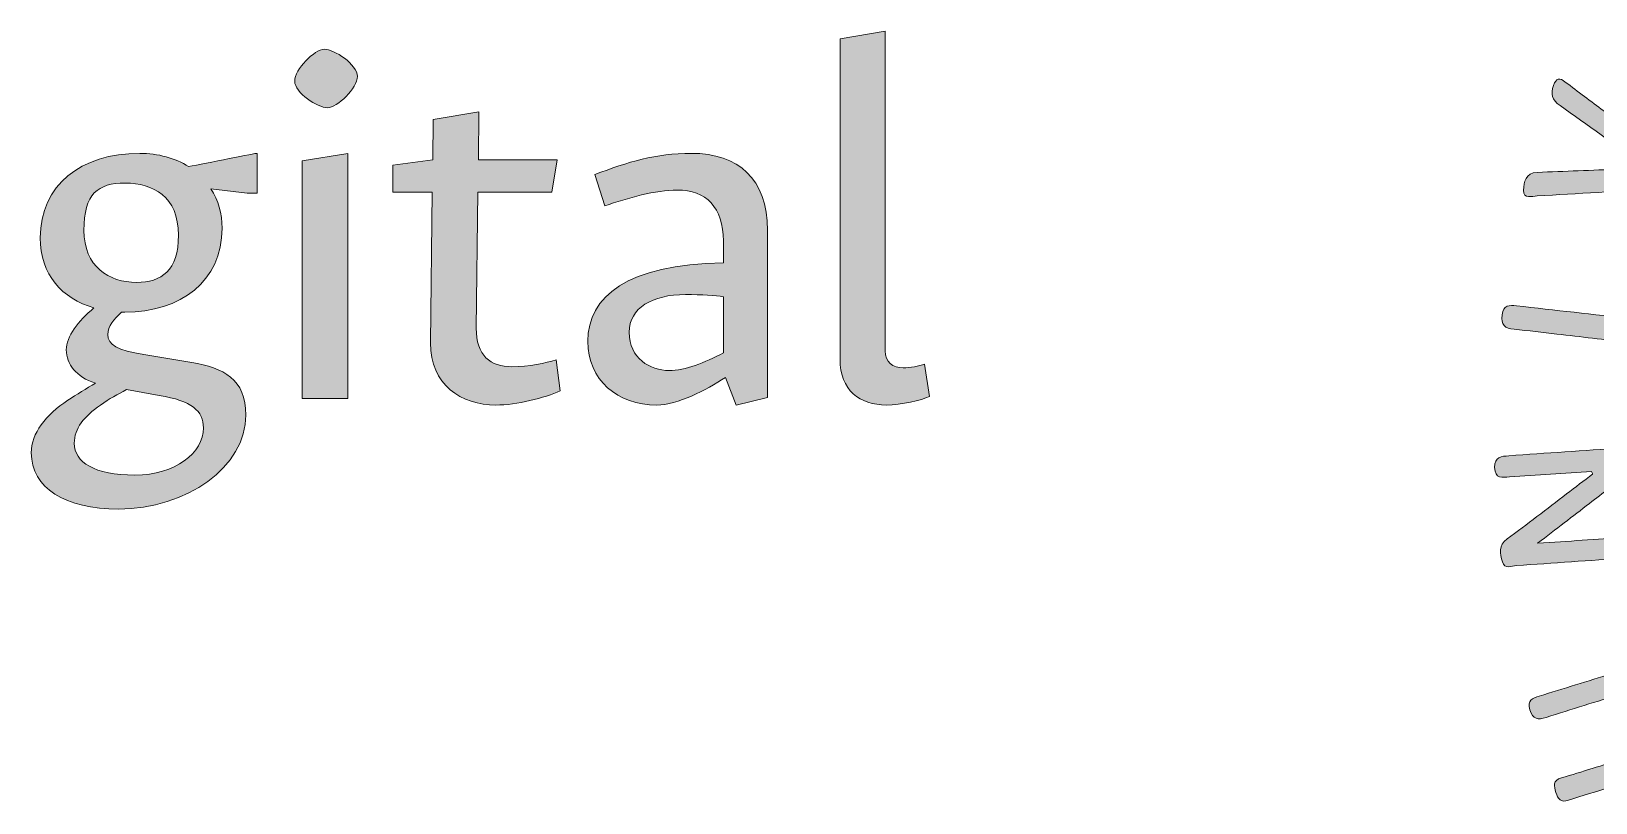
# Model space of a CAD drawing. Header units: inches. Extents: x 5 to 205, y -289 to -24.
# Drawn here: x 92.73 to 100, y -73.97 to -70.38 of the extents above; entities that cross this region are included whole.
import ezdxf

# ---------------------------------------------------------------- set-up
doc = ezdxf.new("R2010")
doc.units = ezdxf.units.IN
doc.header["$MEASUREMENT"] = 0
doc.layers.add('Capa 1', color=7, linetype='Continuous')

# ---------------------------------------------------------------- blocks, each defined once
blk = doc.blocks.new('block 15')
at = {"layer": 'Capa 1', "true_color": 0x201815}
h = blk.add_hatch(color=250, dxfattribs=at)
h.dxf.hatch_style = 2
edge = h.paths.add_edge_path()
edge.add_spline(control_points=[(96.9023, -72.0762), (96.8652, -72.0934), (96.7714, -72.1157), (96.7023, -72.1157), (96.5786, -72.1157), (96.4873, -72.0466), (96.4873, -71.9033), (96.4873, -71.9033), (96.4873, -70.4109), (96.4873, -70.4109), (96.4873, -70.4109), (96.6973, -70.3762), (96.6973, -70.3762), (96.6973, -70.3762), (96.6973, -71.8637), (96.6973, -71.8637), (96.6973, -71.9155), (96.7319, -71.9427), (96.7813, -71.9427), (96.811, -71.9427), (96.8554, -71.9353), (96.88, -71.9255), (96.88, -71.9255), (96.9023, -72.0762), (96.9023, -72.0762)], knot_values=[0, 0, 0, 0, 1, 1, 1, 2, 2, 2, 3, 3, 3, 4, 4, 4, 5, 5, 5, 6, 6, 6, 7, 7, 7, 8, 8, 8, 8], degree=3, periodic=1)
h = blk.add_hatch(color=250, dxfattribs=at)
h.dxf.hatch_style = 2
edge = h.paths.add_edge_path()
edge.add_spline(control_points=[(94.0895, -70.4603), (94.134, -70.4603), (94.2427, -70.5294), (94.2427, -70.5862), (94.2427, -70.6406), (94.1488, -70.7321), (94.1043, -70.7321), (94.0575, -70.7321), (93.9512, -70.6629), (93.9512, -70.6084), (93.9512, -70.5542), (94.0427, -70.4603), (94.0895, -70.4603)], knot_values=[0, 0, 0, 0, 1, 1, 1, 2, 2, 2, 3, 3, 3, 4, 4, 4, 4], degree=3, periodic=1)
h.paths.add_polyline_path([(94.1982, -70.9445), (94.1982, -72.086), (93.9858, -72.086), (93.9858, -70.9791)])
h = blk.add_hatch(color=250, dxfattribs=at)
h.dxf.hatch_style = 2
edge = h.paths.add_edge_path()
edge.add_spline(control_points=[(94.8872, -72.1157), (94.7267, -72.1157), (94.581, -72.0218), (94.5834, -71.8266), (94.5834, -71.8266), (94.5908, -71.1249), (94.5908, -71.1249), (94.5908, -71.1249), (94.4078, -71.1249), (94.4078, -71.1249), (94.4078, -71.1249), (94.4078, -70.9989), (94.4078, -70.9989), (94.4078, -70.9989), (94.5932, -70.9741), (94.5932, -70.9741), (94.5932, -70.9741), (94.5958, -70.7864), (94.5958, -70.7864), (94.5958, -70.7864), (94.8082, -70.7518), (94.8082, -70.7518), (94.8082, -70.7518), (94.8058, -70.9741), (94.8058, -70.9741), (94.8058, -70.9741), (95.1715, -70.9741), (95.1715, -70.9741), (95.1715, -70.9741), (95.1466, -71.1249), (95.1466, -71.1249), (95.1466, -71.1249), (94.8032, -71.1249), (94.8032, -71.1249), (94.8032, -71.1249), (94.7958, -71.7574), (94.7958, -71.7574), (94.7934, -71.8859), (94.8626, -71.9377), (94.9613, -71.9377), (95.0404, -71.9377), (95.1194, -71.9205), (95.1665, -71.9057), (95.1665, -71.9057), (95.1863, -72.049), (95.1863, -72.049), (95.1146, -72.0836), (94.9811, -72.1157), (94.8872, -72.1157)], knot_values=[0, 0, 0, 0, 1, 1, 1, 2, 2, 2, 3, 3, 3, 4, 4, 4, 5, 5, 5, 6, 6, 6, 7, 7, 7, 8, 8, 8, 9, 9, 9, 10, 10, 10, 11, 11, 11, 12, 12, 12, 13, 13, 13, 14, 14, 14, 15, 15, 15, 16, 16, 16, 16], degree=3, periodic=1)
h = blk.add_hatch(color=250, dxfattribs=at)
h.dxf.hatch_style = 2
edge = h.paths.add_edge_path()
edge.add_spline(control_points=[(93.1316, -72.5999), (92.8846, -72.5999), (92.7265, -72.5012), (92.7265, -72.338), (92.7265, -72.2466), (92.7931, -72.1627), (92.8968, -72.0934), (92.9364, -72.0662), (92.9833, -72.039), (93.0253, -72.0144), (92.9339, -71.9848), (92.8894, -71.9255), (92.8894, -71.8587), (92.8894, -71.797), (92.9439, -71.7253), (93.0179, -71.6635), (92.8698, -71.6215), (92.7683, -71.508), (92.7683, -71.3374), (92.7683, -71.0928), (92.9563, -70.9445), (93.2305, -70.9445), (93.317, -70.9445), (93.396, -70.9667), (93.4577, -71.0063), (93.5368, -70.9915), (93.7765, -70.9421), (93.7765, -70.9445), (93.7765, -70.9445), (93.7765, -71.1299), (93.7765, -71.1299), (93.7765, -71.1299), (93.7295, -71.1299), (93.7295, -71.1299), (93.7295, -71.1299), (93.5616, -71.11), (93.5616, -71.11), (93.5962, -71.1619), (93.6134, -71.2237), (93.6134, -71.293), (93.6134, -71.54), (93.4207, -71.6833), (93.1612, -71.6833), (93.1562, -71.6833), (93.1514, -71.6833), (93.1464, -71.6833), (93.1118, -71.7153), (93.0822, -71.75), (93.0822, -71.787), (93.0822, -71.8364), (93.1266, -71.8612), (93.2501, -71.8809), (93.2501, -71.8809), (93.4725, -71.9181), (93.4725, -71.9181), (93.6184, -71.9427), (93.7245, -71.9946), (93.7245, -72.1627), (93.7245, -72.4023), (93.4503, -72.5999), (93.1316, -72.5999)], knot_values=[0, 0, 0, 0, 1, 1, 1, 2, 2, 2, 3, 3, 3, 4, 4, 4, 5, 5, 5, 6, 6, 6, 7, 7, 7, 8, 8, 8, 9, 9, 9, 10, 10, 10, 11, 11, 11, 12, 12, 12, 13, 13, 13, 14, 14, 14, 15, 15, 15, 16, 16, 16, 17, 17, 17, 18, 18, 18, 19, 19, 19, 20, 20, 20, 20], degree=3, periodic=1)
edge = h.paths.add_edge_path()
edge.add_spline(control_points=[(93.5269, -72.2219), (93.5269, -72.1429), (93.4725, -72.0959), (93.3218, -72.0712), (93.3218, -72.0712), (93.1686, -72.044), (93.1686, -72.044), (93.1292, -72.0662), (93.0896, -72.086), (93.0476, -72.1157), (92.9711, -72.1701), (92.9265, -72.2244), (92.9265, -72.2936), (92.9265, -72.3825), (93.0203, -72.4417), (93.2083, -72.4417), (93.396, -72.4417), (93.5269, -72.338), (93.5269, -72.2219)], knot_values=[0, 0, 0, 0, 1, 1, 1, 2, 2, 2, 3, 3, 3, 4, 4, 4, 5, 5, 5, 6, 6, 6, 6], degree=3, periodic=1)
edge = h.paths.add_edge_path()
edge.add_spline(control_points=[(93.1637, -71.0828), (93.0353, -71.0828), (92.9711, -71.1323), (92.9711, -71.3028), (92.9711, -71.4707), (93.0872, -71.545), (93.2157, -71.545), (93.3318, -71.545), (93.4108, -71.4906), (93.4108, -71.325), (93.4108, -71.1447), (93.2922, -71.0828), (93.1637, -71.0828)], knot_values=[0, 0, 0, 0, 1, 1, 1, 2, 2, 2, 3, 3, 3, 4, 4, 4, 4], degree=3, periodic=1)
h = blk.add_hatch(color=250, dxfattribs=at)
h.dxf.hatch_style = 2
edge = h.paths.add_edge_path()
edge.add_spline(control_points=[(95.9542, -71.9872), (95.8627, -72.0466), (95.7318, -72.1157), (95.6355, -72.1157), (95.4526, -72.1157), (95.3143, -71.9996), (95.3143, -71.8192), (95.3143, -71.6116), (95.497, -71.4609), (95.9444, -71.4535), (95.9444, -71.4535), (95.9444, -71.3522), (95.9444, -71.3522), (95.9444, -71.1965), (95.8653, -71.115), (95.7294, -71.115), (95.6305, -71.115), (95.4996, -71.1521), (95.3933, -71.1891), (95.3933, -71.1891), (95.3465, -71.0434), (95.3465, -71.0434), (95.502, -70.9841), (95.6281, -70.9445), (95.796, -70.9445), (96.0134, -70.9445), (96.1493, -71.0606), (96.1493, -71.3028), (96.1493, -71.3028), (96.1493, -72.081), (96.1493, -72.081), (96.1493, -72.081), (96.0036, -72.1157), (96.0036, -72.1157), (96.0036, -72.1157), (95.9542, -71.9872), (95.9542, -71.9872)], knot_values=[0, 0, 0, 0, 1, 1, 1, 2, 2, 2, 3, 3, 3, 4, 4, 4, 5, 5, 5, 6, 6, 6, 7, 7, 7, 8, 8, 8, 9, 9, 9, 10, 10, 10, 11, 11, 11, 12, 12, 12, 12], degree=3, periodic=1)
edge = h.paths.add_edge_path()
edge.add_spline(control_points=[(95.9444, -71.8735), (95.9444, -71.8735), (95.9444, -71.6116), (95.9444, -71.6116), (95.9073, -71.6067), (95.8455, -71.6018), (95.7688, -71.6018), (95.6133, -71.6018), (95.507, -71.6635), (95.507, -71.7772), (95.507, -71.8983), (95.6033, -71.9551), (95.6924, -71.9551), (95.7664, -71.9551), (95.8579, -71.9181), (95.9444, -71.8735)], knot_values=[0, 0, 0, 0, 1, 1, 1, 2, 2, 2, 3, 3, 3, 4, 4, 4, 5, 5, 5, 5], degree=3, periodic=1)
at = {"layer": 'Capa 1', "lineweight": 0}
blk.add_lwpolyline([(94.1982, -70.9445), (94.1982, -72.086), (93.9858, -72.086), (93.9858, -70.9791), (94.1982, -70.9445)], dxfattribs=at)
for points, knots in [([(96.9023, -72.0762), (96.8652, -72.0934), (96.7714, -72.1157), (96.7023, -72.1157), (96.5786, -72.1157), (96.4873, -72.0466), (96.4873, -71.9033), (96.4873, -71.9033), (96.4873, -70.4109), (96.4873, -70.4109), (96.4873, -70.4109), (96.6973, -70.3762), (96.6973, -70.3762), (96.6973, -70.3762), (96.6973, -71.8637), (96.6973, -71.8637), (96.6973, -71.9155), (96.7319, -71.9427), (96.7813, -71.9427), (96.811, -71.9427), (96.8554, -71.9353), (96.88, -71.9255), (96.88, -71.9255), (96.9023, -72.0762), (96.9023, -72.0762)], [0, 0, 0, 0, 1, 1, 1, 2, 2, 2, 3, 3, 3, 4, 4, 4, 5, 5, 5, 6, 6, 6, 7, 7, 7, 8, 8, 8, 8]), ([(94.0895, -70.4603), (94.134, -70.4603), (94.2427, -70.5294), (94.2427, -70.5862), (94.2427, -70.6406), (94.1488, -70.7321), (94.1043, -70.7321), (94.0575, -70.7321), (93.9512, -70.6629), (93.9512, -70.6084), (93.9512, -70.5542), (94.0427, -70.4603), (94.0895, -70.4603)], [0, 0, 0, 0, 1, 1, 1, 2, 2, 2, 3, 3, 3, 4, 4, 4, 4]), ([(94.8872, -72.1157), (94.7267, -72.1157), (94.581, -72.0218), (94.5834, -71.8266), (94.5834, -71.8266), (94.5908, -71.1249), (94.5908, -71.1249), (94.5908, -71.1249), (94.4078, -71.1249), (94.4078, -71.1249), (94.4078, -71.1249), (94.4078, -70.9989), (94.4078, -70.9989), (94.4078, -70.9989), (94.5932, -70.9741), (94.5932, -70.9741), (94.5932, -70.9741), (94.5958, -70.7864), (94.5958, -70.7864), (94.5958, -70.7864), (94.8082, -70.7518), (94.8082, -70.7518), (94.8082, -70.7518), (94.8058, -70.9741), (94.8058, -70.9741), (94.8058, -70.9741), (95.1715, -70.9741), (95.1715, -70.9741), (95.1715, -70.9741), (95.1466, -71.1249), (95.1466, -71.1249), (95.1466, -71.1249), (94.8032, -71.1249), (94.8032, -71.1249), (94.8032, -71.1249), (94.7958, -71.7574), (94.7958, -71.7574), (94.7934, -71.8859), (94.8626, -71.9377), (94.9613, -71.9377), (95.0404, -71.9377), (95.1194, -71.9205), (95.1665, -71.9057), (95.1665, -71.9057), (95.1863, -72.049), (95.1863, -72.049), (95.1146, -72.0836), (94.9811, -72.1157), (94.8872, -72.1157)], [0, 0, 0, 0, 1, 1, 1, 2, 2, 2, 3, 3, 3, 4, 4, 4, 5, 5, 5, 6, 6, 6, 7, 7, 7, 8, 8, 8, 9, 9, 9, 10, 10, 10, 11, 11, 11, 12, 12, 12, 13, 13, 13, 14, 14, 14, 15, 15, 15, 16, 16, 16, 16]), ([(93.1316, -72.5999), (92.8846, -72.5999), (92.7265, -72.5012), (92.7265, -72.338), (92.7265, -72.2466), (92.7931, -72.1627), (92.8968, -72.0934), (92.9364, -72.0662), (92.9833, -72.039), (93.0253, -72.0144), (92.9339, -71.9848), (92.8894, -71.9255), (92.8894, -71.8587), (92.8894, -71.797), (92.9439, -71.7253), (93.0179, -71.6635), (92.8698, -71.6215), (92.7683, -71.508), (92.7683, -71.3374), (92.7683, -71.0928), (92.9563, -70.9445), (93.2305, -70.9445), (93.317, -70.9445), (93.396, -70.9667), (93.4577, -71.0063), (93.5368, -70.9915), (93.7765, -70.9421), (93.7765, -70.9445), (93.7765, -70.9445), (93.7765, -71.1299), (93.7765, -71.1299), (93.7765, -71.1299), (93.7295, -71.1299), (93.7295, -71.1299), (93.7295, -71.1299), (93.5616, -71.11), (93.5616, -71.11), (93.5962, -71.1619), (93.6134, -71.2237), (93.6134, -71.293), (93.6134, -71.54), (93.4207, -71.6833), (93.1612, -71.6833), (93.1562, -71.6833), (93.1514, -71.6833), (93.1464, -71.6833), (93.1118, -71.7153), (93.0822, -71.75), (93.0822, -71.787), (93.0822, -71.8364), (93.1266, -71.8612), (93.2501, -71.8809), (93.2501, -71.8809), (93.4725, -71.9181), (93.4725, -71.9181), (93.6184, -71.9427), (93.7245, -71.9946), (93.7245, -72.1627), (93.7245, -72.4023), (93.4503, -72.5999), (93.1316, -72.5999)], [0, 0, 0, 0, 1, 1, 1, 2, 2, 2, 3, 3, 3, 4, 4, 4, 5, 5, 5, 6, 6, 6, 7, 7, 7, 8, 8, 8, 9, 9, 9, 10, 10, 10, 11, 11, 11, 12, 12, 12, 13, 13, 13, 14, 14, 14, 15, 15, 15, 16, 16, 16, 17, 17, 17, 18, 18, 18, 19, 19, 19, 20, 20, 20, 20]), ([(95.9542, -71.9872), (95.8627, -72.0466), (95.7318, -72.1157), (95.6355, -72.1157), (95.4526, -72.1157), (95.3143, -71.9996), (95.3143, -71.8192), (95.3143, -71.6116), (95.497, -71.4609), (95.9444, -71.4535), (95.9444, -71.4535), (95.9444, -71.3522), (95.9444, -71.3522), (95.9444, -71.1965), (95.8653, -71.115), (95.7294, -71.115), (95.6305, -71.115), (95.4996, -71.1521), (95.3933, -71.1891), (95.3933, -71.1891), (95.3465, -71.0434), (95.3465, -71.0434), (95.502, -70.9841), (95.6281, -70.9445), (95.796, -70.9445), (96.0134, -70.9445), (96.1493, -71.0606), (96.1493, -71.3028), (96.1493, -71.3028), (96.1493, -72.081), (96.1493, -72.081), (96.1493, -72.081), (96.0036, -72.1157), (96.0036, -72.1157), (96.0036, -72.1157), (95.9542, -71.9872), (95.9542, -71.9872)], [0, 0, 0, 0, 1, 1, 1, 2, 2, 2, 3, 3, 3, 4, 4, 4, 5, 5, 5, 6, 6, 6, 7, 7, 7, 8, 8, 8, 9, 9, 9, 10, 10, 10, 11, 11, 11, 12, 12, 12, 12]), ([(93.1637, -71.0828), (93.0353, -71.0828), (92.9711, -71.1323), (92.9711, -71.3028), (92.9711, -71.4707), (93.0872, -71.545), (93.2157, -71.545), (93.3318, -71.545), (93.4108, -71.4906), (93.4108, -71.325), (93.4108, -71.1447), (93.2922, -71.0828), (93.1637, -71.0828)], [0, 0, 0, 0, 1, 1, 1, 2, 2, 2, 3, 3, 3, 4, 4, 4, 4]), ([(95.9444, -71.8735), (95.9444, -71.8735), (95.9444, -71.6116), (95.9444, -71.6116), (95.9073, -71.6067), (95.8455, -71.6018), (95.7688, -71.6018), (95.6133, -71.6018), (95.507, -71.6635), (95.507, -71.7772), (95.507, -71.8983), (95.6033, -71.9551), (95.6924, -71.9551), (95.7664, -71.9551), (95.8579, -71.9181), (95.9444, -71.8735)], [0, 0, 0, 0, 1, 1, 1, 2, 2, 2, 3, 3, 3, 4, 4, 4, 5, 5, 5, 5]), ([(93.5269, -72.2219), (93.5269, -72.1429), (93.4725, -72.0959), (93.3218, -72.0712), (93.3218, -72.0712), (93.1686, -72.044), (93.1686, -72.044), (93.1292, -72.0662), (93.0896, -72.086), (93.0476, -72.1157), (92.9711, -72.1701), (92.9265, -72.2244), (92.9265, -72.2936), (92.9265, -72.3825), (93.0203, -72.4417), (93.2083, -72.4417), (93.396, -72.4417), (93.5269, -72.338), (93.5269, -72.2219)], [0, 0, 0, 0, 1, 1, 1, 2, 2, 2, 3, 3, 3, 4, 4, 4, 5, 5, 5, 6, 6, 6, 6])]:
    blk.add_open_spline(points, degree=3, knots=knots, dxfattribs=at)
blk = doc.blocks.new('block 16')
at = {"layer": 'Capa 1', "true_color": 0xffffff}
h = blk.add_hatch(color=7, dxfattribs=at)
h.dxf.hatch_style = 2
edge = h.paths.add_edge_path()
edge.add_spline(control_points=[(100.2239, -71.0025), (100.0881, -70.9039), (99.9627, -70.811), (99.8349, -70.7216), (99.7975, -70.6954), (99.7898, -70.6694), (99.8049, -70.6282), (99.8176, -70.5935), (99.832, -70.5912), (99.8594, -70.6124), (99.9183, -70.658), (99.9784, -70.702), (100.038, -70.7466), (100.1367, -70.8205), (100.2348, -70.8955), (100.3347, -70.9678), (100.3657, -70.9902), (100.3713, -71.0141), (100.3605, -71.0483), (100.3501, -71.0814), (100.3412, -71.1086), (100.2966, -71.1107), (100.1071, -71.1197), (99.9177, -71.1326), (99.7281, -71.142), (99.7057, -71.1431), (99.6642, -71.16), (99.6655, -71.1153), (99.6665, -71.0778), (99.6738, -71.0348), (99.7291, -71.0329), (99.8563, -71.0285), (99.9834, -71.0227), (100.1106, -71.0183), (100.1438, -71.0171), (100.1769, -71.0161), (100.2239, -71.0025)], knot_values=[0, 0, 0, 0, 1, 1, 1, 2, 2, 2, 3, 3, 3, 4, 4, 4, 5, 5, 5, 6, 6, 6, 7, 7, 7, 8, 8, 8, 9, 9, 9, 10, 10, 10, 11, 11, 11, 12, 12, 12, 12], degree=3, periodic=1)
h = blk.add_hatch(color=7, dxfattribs=at)
h.dxf.hatch_style = 2
edge = h.paths.add_edge_path()
edge.add_spline(control_points=[(99.632, -71.6536), (99.8111, -71.674), (99.9902, -71.6946), (100.1693, -71.7148), (100.2016, -71.7185), (100.2193, -71.7304), (100.2139, -71.7679), (100.2086, -71.8057), (100.1991, -71.8311), (100.1526, -71.8251), (100.0419, -71.8106), (99.9308, -71.7985), (99.8199, -71.7856), (99.7537, -71.7779), (99.6876, -71.7695), (99.6213, -71.7634), (99.5786, -71.7594), (99.5603, -71.743), (99.5653, -71.6962), (99.5705, -71.6481), (99.5995, -71.6517), (99.632, -71.6536)], knot_values=[0, 0, 0, 0, 1, 1, 1, 2, 2, 2, 3, 3, 3, 4, 4, 4, 5, 5, 5, 6, 6, 6, 7, 7, 7, 7], degree=3, periodic=1)
h = blk.add_hatch(color=7, dxfattribs=at)
h.dxf.hatch_style = 2
edge = h.paths.add_edge_path()
edge.add_spline(control_points=[(99.9813, -72.4243), (99.8544, -72.433), (99.7275, -72.442), (99.6005, -72.4501), (99.568, -72.4521), (99.5321, -72.4607), (99.5308, -72.4063), (99.5296, -72.3559), (99.5636, -72.3544), (99.5969, -72.352), (99.7708, -72.3394), (99.9449, -72.3277), (100.1189, -72.3163), (100.1416, -72.3148), (100.1696, -72.3085), (100.1781, -72.3395), (100.1871, -72.3722), (100.1908, -72.4056), (100.1581, -72.4305), (100.0957, -72.4781), (100.0336, -72.5261), (99.9714, -72.574), (99.8943, -72.6333), (99.8172, -72.6927), (99.7309, -72.7592), (99.8747, -72.7495), (100.0053, -72.7407), (100.1359, -72.7317), (100.1689, -72.7294), (100.2043, -72.7182), (100.2091, -72.7714), (100.2139, -72.8247), (100.1813, -72.8256), (100.1428, -72.828), (99.9726, -72.8387), (99.8026, -72.8518), (99.6324, -72.8623), (99.6101, -72.8637), (99.5778, -72.8821), (99.5671, -72.8449), (99.5563, -72.8072), (99.5474, -72.7694), (99.5888, -72.739), (99.6822, -72.6705), (99.7735, -72.5993), (99.8656, -72.5292), (99.9059, -72.4985), (99.9461, -72.4678), (99.9864, -72.4371), (99.9847, -72.4328), (99.983, -72.4286), (99.9813, -72.4243)], knot_values=[0, 0, 0, 0, 1, 1, 1, 2, 2, 2, 3, 3, 3, 4, 4, 4, 5, 5, 5, 6, 6, 6, 7, 7, 7, 8, 8, 8, 9, 9, 9, 10, 10, 10, 11, 11, 11, 12, 12, 12, 13, 13, 13, 14, 14, 14, 15, 15, 15, 16, 16, 16, 17, 17, 17, 17], degree=3, periodic=1)
h = blk.add_hatch(color=7, dxfattribs=at)
h.dxf.hatch_style = 2
edge = h.paths.add_edge_path()
edge.add_spline(control_points=[(100.1682, -73.3509), (100.2894, -73.3522), (100.3782, -73.4433), (100.4049, -73.594), (100.4243, -73.7039), (100.3735, -73.7936), (100.2613, -73.8322), (100.1334, -73.8762), (100.0032, -73.9133), (99.8745, -73.9549), (99.8382, -73.9666), (99.8248, -73.9502), (99.8157, -73.9193), (99.8068, -73.889), (99.7992, -73.8631), (99.8415, -73.8507), (99.9374, -73.8225), (100.0327, -73.7921), (100.128, -73.7619), (100.1597, -73.7519), (100.1918, -73.7418), (100.2219, -73.7279), (100.3011, -73.6911), (100.3244, -73.6239), (100.2906, -73.5363), (100.2622, -73.4627), (100.2064, -73.4359), (100.1243, -73.4602), (100.0058, -73.4952), (99.8878, -73.5316), (99.7702, -73.5695), (99.7315, -73.5821), (99.7093, -73.5781), (99.6952, -73.5347), (99.6804, -73.4894), (99.7061, -73.4801), (99.7384, -73.4702), (99.8509, -73.4358), (99.9631, -73.4003), (100.0757, -73.3664), (100.1056, -73.3574), (100.1362, -73.3491), (100.1682, -73.3509)], knot_values=[0, 0, 0, 0, 1, 1, 1, 2, 2, 2, 3, 3, 3, 4, 4, 4, 5, 5, 5, 6, 6, 6, 7, 7, 7, 8, 8, 8, 9, 9, 9, 10, 10, 10, 11, 11, 11, 12, 12, 12, 13, 13, 13, 14, 14, 14, 14], degree=3, periodic=1)
at = {"layer": 'Capa 1', "lineweight": 0}
for points, knots in [([(100.2239, -71.0025), (100.0881, -70.9039), (99.9627, -70.811), (99.8349, -70.7216), (99.7975, -70.6954), (99.7898, -70.6694), (99.8049, -70.6282), (99.8176, -70.5935), (99.832, -70.5912), (99.8594, -70.6124), (99.9183, -70.658), (99.9784, -70.702), (100.038, -70.7466), (100.1367, -70.8205), (100.2348, -70.8955), (100.3347, -70.9678), (100.3657, -70.9902), (100.3713, -71.0141), (100.3605, -71.0483), (100.3501, -71.0814), (100.3412, -71.1086), (100.2966, -71.1107), (100.1071, -71.1197), (99.9177, -71.1326), (99.7281, -71.142), (99.7057, -71.1431), (99.6642, -71.16), (99.6655, -71.1153), (99.6665, -71.0778), (99.6738, -71.0348), (99.7291, -71.0329), (99.8563, -71.0285), (99.9834, -71.0227), (100.1106, -71.0183), (100.1438, -71.0171), (100.1769, -71.0161), (100.2239, -71.0025)], [0, 0, 0, 0, 1, 1, 1, 2, 2, 2, 3, 3, 3, 4, 4, 4, 5, 5, 5, 6, 6, 6, 7, 7, 7, 8, 8, 8, 9, 9, 9, 10, 10, 10, 11, 11, 11, 12, 12, 12, 12]), ([(99.632, -71.6536), (99.8111, -71.674), (99.9902, -71.6946), (100.1693, -71.7148), (100.2016, -71.7185), (100.2193, -71.7304), (100.2139, -71.7679), (100.2086, -71.8057), (100.1991, -71.8311), (100.1526, -71.8251), (100.0419, -71.8106), (99.9308, -71.7985), (99.8199, -71.7856), (99.7537, -71.7779), (99.6876, -71.7695), (99.6213, -71.7634), (99.5786, -71.7594), (99.5603, -71.743), (99.5653, -71.6962), (99.5705, -71.6481), (99.5995, -71.6517), (99.632, -71.6536)], [0, 0, 0, 0, 1, 1, 1, 2, 2, 2, 3, 3, 3, 4, 4, 4, 5, 5, 5, 6, 6, 6, 7, 7, 7, 7]), ([(99.9813, -72.4243), (99.8544, -72.433), (99.7275, -72.442), (99.6005, -72.4501), (99.568, -72.4521), (99.5321, -72.4607), (99.5308, -72.4063), (99.5296, -72.3559), (99.5636, -72.3544), (99.5969, -72.352), (99.7708, -72.3394), (99.9449, -72.3277), (100.1189, -72.3163), (100.1416, -72.3148), (100.1696, -72.3085), (100.1781, -72.3395), (100.1871, -72.3722), (100.1908, -72.4056), (100.1581, -72.4305), (100.0957, -72.4781), (100.0336, -72.5261), (99.9714, -72.574), (99.8943, -72.6333), (99.8172, -72.6927), (99.7309, -72.7592), (99.8747, -72.7495), (100.0053, -72.7407), (100.1359, -72.7317), (100.1689, -72.7294), (100.2043, -72.7182), (100.2091, -72.7714), (100.2139, -72.8247), (100.1813, -72.8256), (100.1428, -72.828), (99.9726, -72.8387), (99.8026, -72.8518), (99.6324, -72.8623), (99.6101, -72.8637), (99.5778, -72.8821), (99.5671, -72.8449), (99.5563, -72.8072), (99.5474, -72.7694), (99.5888, -72.739), (99.6822, -72.6705), (99.7735, -72.5993), (99.8656, -72.5292), (99.9059, -72.4985), (99.9461, -72.4678), (99.9864, -72.4371), (99.9847, -72.4328), (99.983, -72.4286), (99.9813, -72.4243)], [0, 0, 0, 0, 1, 1, 1, 2, 2, 2, 3, 3, 3, 4, 4, 4, 5, 5, 5, 6, 6, 6, 7, 7, 7, 8, 8, 8, 9, 9, 9, 10, 10, 10, 11, 11, 11, 12, 12, 12, 13, 13, 13, 14, 14, 14, 15, 15, 15, 16, 16, 16, 17, 17, 17, 17]), ([(100.1682, -73.3509), (100.2894, -73.3522), (100.3782, -73.4433), (100.4049, -73.594), (100.4243, -73.7039), (100.3735, -73.7936), (100.2613, -73.8322), (100.1334, -73.8762), (100.0032, -73.9133), (99.8745, -73.9549), (99.8382, -73.9666), (99.8248, -73.9502), (99.8157, -73.9193), (99.8068, -73.889), (99.7992, -73.8631), (99.8415, -73.8507), (99.9374, -73.8225), (100.0327, -73.7921), (100.128, -73.7619), (100.1597, -73.7519), (100.1918, -73.7418), (100.2219, -73.7279), (100.3011, -73.6911), (100.3244, -73.6239), (100.2906, -73.5363), (100.2622, -73.4627), (100.2064, -73.4359), (100.1243, -73.4602), (100.0058, -73.4952), (99.8878, -73.5316), (99.7702, -73.5695), (99.7315, -73.5821), (99.7093, -73.5781), (99.6952, -73.5347), (99.6804, -73.4894), (99.7061, -73.4801), (99.7384, -73.4702), (99.8509, -73.4358), (99.9631, -73.4003), (100.0757, -73.3664), (100.1056, -73.3574), (100.1362, -73.3491), (100.1682, -73.3509)], [0, 0, 0, 0, 1, 1, 1, 2, 2, 2, 3, 3, 3, 4, 4, 4, 5, 5, 5, 6, 6, 6, 7, 7, 7, 8, 8, 8, 9, 9, 9, 10, 10, 10, 11, 11, 11, 12, 12, 12, 13, 13, 13, 14, 14, 14, 14])]:
    blk.add_open_spline(points, degree=3, knots=knots, dxfattribs=at)

msp = doc.modelspace()

# ---------------------------------------------------------------- block references
at = {"layer": 'Capa 1'}
for name in ['block 16', 'block 15']:
    msp.add_blockref(name, (0, 0), dxfattribs=at)

doc.saveas('drawing.dxf')
